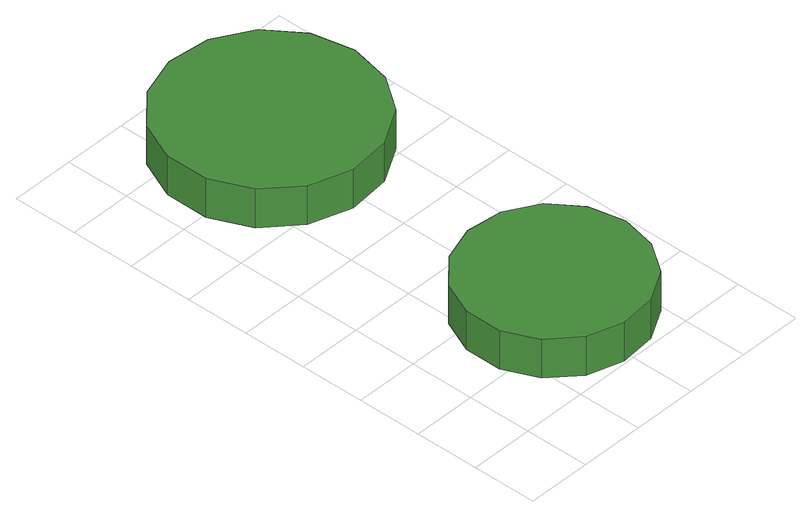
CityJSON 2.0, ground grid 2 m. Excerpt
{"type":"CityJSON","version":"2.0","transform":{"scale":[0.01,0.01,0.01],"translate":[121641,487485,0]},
"CityObjects":{
"tree1":{"type":"SolitaryVegetationObject","attributes":{"function":"something"},"geometry":[{"type":"MultiSurface","lod":"1","boundaries":[[[0,1,2,3,4,5,6,7,8,9,10,11,12,13,14]],[[15,16,17,18,19,20,21,22,23,24,25,26,27,28,29]],[[0,29,28,1]],[[1,28,27,2]],[[2,27,26,3]],[[3,26,25,4]],[[4,25,24,5]],[[5,24,23,6]],[[6,23,22,7]],[[7,22,21,8]],[[8,21,20,9]],[[9,20,19,10]],[[10,19,18,11]],[[11,18,17,12]],[[12,17,16,13]],[[13,16,15,14]],[[14,15,29,0]]]}]},
"tree2":{"type":"SolitaryVegetationObject","attributes":{"function":"something"},"geometry":[{"type":"MultiSurface","lod":"1","boundaries":[[[30,31,32,33,34,35,36,37,38,39,40,41,42,43,44]],[[45,46,47,48,49,50,51,52,53,54,55,56,57,58,59]],[[30,59,58,31]],[[31,58,57,32]],[[32,57,56,33]],[[33,56,55,34]],[[34,55,54,35]],[[35,54,53,36]],[[36,53,52,37]],[[37,52,51,38]],[[38,51,50,39]],[[39,50,49,40]],[[40,49,48,41]],[[41,48,47,42]],[[42,47,46,43]],[[43,46,45,44]],[[44,45,59,30]]]}]}
},
"vertices":[
[679,281,141],[655,393,141],[588,486,141],[489,543,141],[375,555,141],[266,520,141],[181,443,141],[135,339,141],[135,224,141],[181,120,141],[266,43,141],[375,8,141],[489,20,141],[588,77,141],[655,170,141],[655,170,12],[588,77,12],[489,20,12],[375,8,12],[266,43,12],[181,120,12],[135,224,12],[135,339,12],[181,443,12],[266,520,12],[375,555,12],[489,543,12],[588,486,12],[655,393,12],[679,281,12],
[693,1239,166],[665,1370,166],[586,1479,166],[469,1546,166],[336,1560,166],[208,1519,166],[108,1429,166],[53,1306,166],[53,1171,166],[108,1049,166],[208,959,166],[336,917,166],[469,931,166],[586,998,166],[665,1107,166],[665,1107,37],[586,998,37],[469,931,37],[336,917,37],[208,959,37],[108,1049,37],[53,1171,37],[53,1306,37],[108,1429,37],[208,1519,37],[336,1560,37],[469,1546,37],[586,1479,37],[665,1370,37],[693,1239,37]
]}
